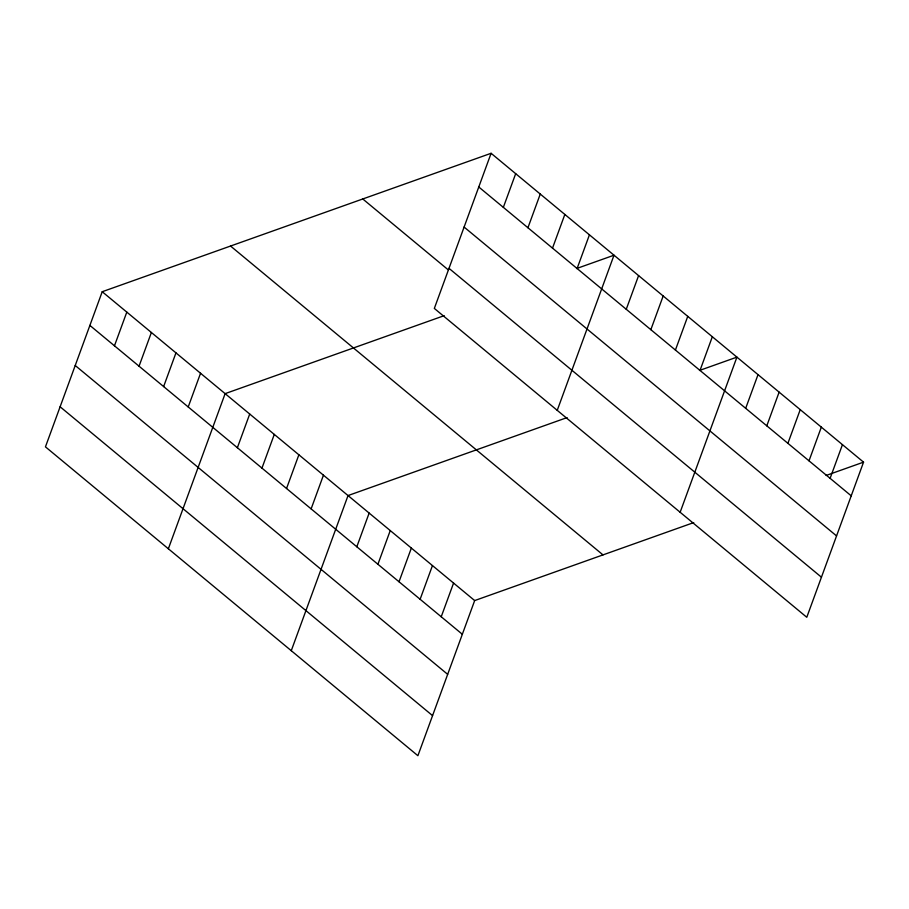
<?xml version="1.0" encoding="UTF-8"?>
<svg xmlns="http://www.w3.org/2000/svg" width="909" height="909" viewBox="0 0 909 909"><rect width="100%" height="100%" fill="white"/><g stroke="black" fill="none" stroke-linecap="round" stroke-linejoin="round"><path stroke-width="1.36" d="M491.099 153.291L434.332 308.424L806.783 617.279L863.55 462.147L491.099 153.291L102.217 291.721L45.45 446.853L417.901 755.709L474.668 600.576L693.737 522.595M114.466 345.806L126.805 312.105M139.054 366.191L151.383 332.489M163.631 386.575L175.96 352.874M188.22 406.959L200.548 373.258M168.358 548.775L225.125 393.642L444.194 315.662M237.374 447.728L249.714 414.027M261.962 468.112L274.291 434.411M286.54 488.497L298.868 454.795M311.128 508.881L323.456 475.18M291.266 650.696L348.033 495.564L567.102 417.583M356.817 546.764L369.145 513.074M503.347 207.366L515.687 173.676M377.917 564.262L390.245 530.572M527.936 227.75L540.264 194.06M399.017 581.771L411.357 548.07M420.128 599.27L432.457 565.58M552.513 248.134L564.841 214.444M441.229 616.768L453.568 583.078M577.101 268.519L589.43 234.829M557.24 410.345L614.007 255.213L576.579 268.541M626.256 309.287L638.595 275.597M650.844 329.672L663.172 295.982M675.421 350.056L687.749 316.366M700.01 370.44L712.338 336.75M680.148 512.267L736.915 357.135L699.487 370.463M745.687 408.334L758.026 374.633M766.798 425.832L779.127 392.143M787.898 443.331L800.238 409.641M809.01 460.84L821.338 427.139M830.11 478.339L842.45 444.649M826.122 475.464L863.55 462.147M478.77 186.981L851.222 495.837M464.101 227.057L836.553 535.912M449.001 268.348L821.441 577.204M362.771 198.969L448.273 269.871M230.556 246.044L602.997 554.899M102.217 291.721L474.668 600.576M89.889 325.422L462.34 634.277M75.22 365.498L447.671 674.353M60.119 406.777L432.559 715.633"/></g></svg>
